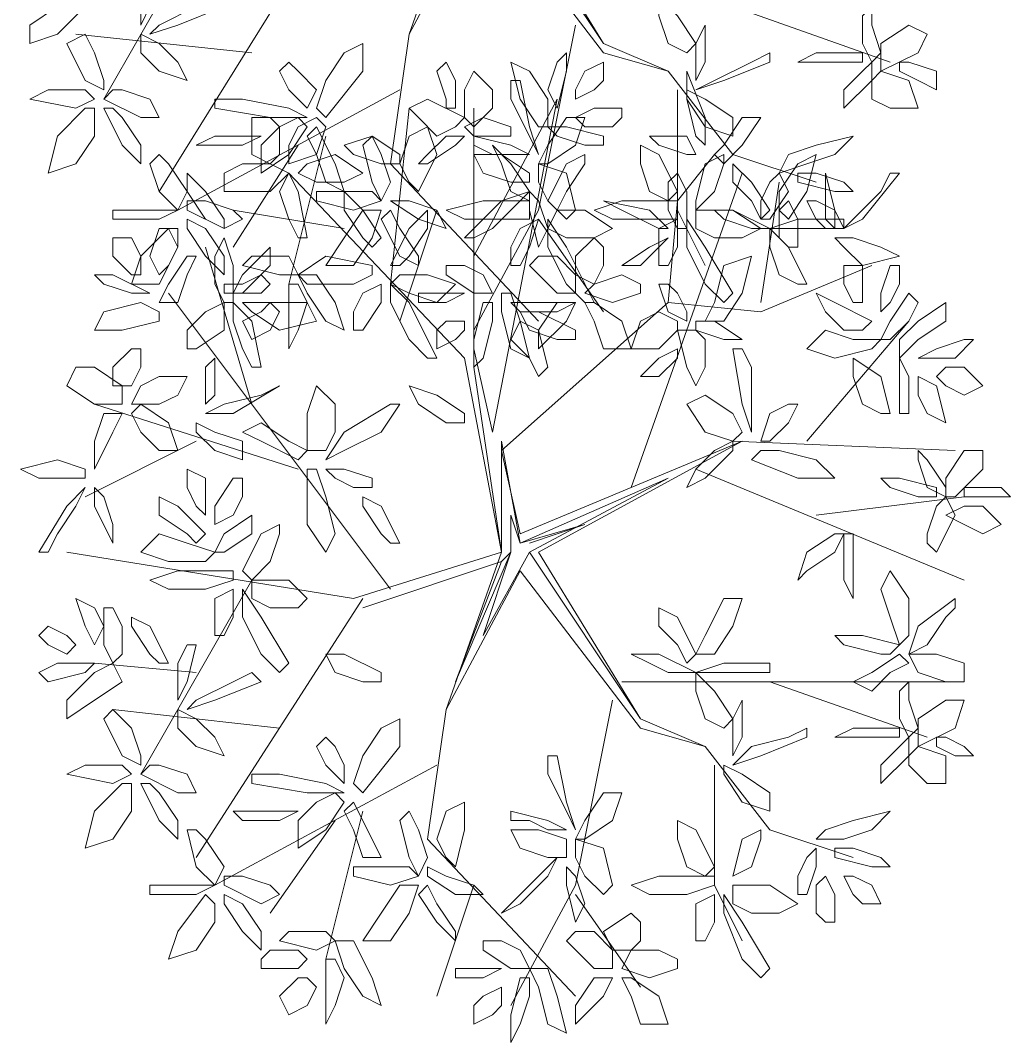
# Model space of a CAD drawing. Header units: millimetres. Extents: x 2576 to 2719, y 1757 to 1977.
# Drawn here: x 2612.14 to 2615.161, y 1815.859 to 1818.98 of the extents above; entities that cross this region are included whole.
import ezdxf

# ---------------------------------------------------------------- set-up
doc = ezdxf.new("R2010")
doc.units = ezdxf.units.MM
doc.layers.add('PDF_0', color=7, linetype='Continuous')

msp = doc.modelspace()

# ---------------------------------------------------------------- linework, layer by layer
at = {"layer": 'PDF_0', "lineweight": 9}
for points in [[(2613.58, 1819.4174), (2613.4388, 1819.1633), (2613.5235, 1819.4174), (2613.3541, 1819.0221), (2613.4953, 1819.3892), (2613.5235, 1819.4174), (2613.5235, 1819.5304), (2613.5517, 1819.4457), (2613.7494, 1819.5021), (2613.58, 1819.4174), (2613.9188, 1818.9091), (2613.6082, 1819.4174), (2613.9188, 1818.9091), (2614.1165, 1818.8244)], [(2614.5684, 1818.4855), (2614.3142, 1818.5702), (2614.1165, 1818.8244), (2613.9188, 1818.8809), (2613.5517, 1819.3609), (2613.3258, 1818.9373), (2613.4953, 1819.4174), (2613.0434, 1819.2762), (2612.168, 1819.4174)], [(2612.7328, 1819.3327), (2612.3939, 1818.7397)], [(2613.0717, 1819.2762), (2612.5633, 1818.4573)], [(2614.3142, 1819.0221), (2614.7943, 1818.8526)], [(2613.8341, 1818.9656), (2613.7212, 1818.4008), (2613.5235, 1818.0337)], [(2612.8457, 1818.8809), (2612.3092, 1818.9373)], [(2613.3258, 1818.9373), (2613.2693, 1818.542), (2613.7212, 1818.0619)], [(2613.2976, 1818.7679), (2612.6198, 1818.4008)], [(2614.1448, 1818.7679), (2614.1448, 1818.4008), (2614.2295, 1818.2313)], [(2613.2693, 1818.1749), (2613.3258, 1818.7114)], [(2613.5235, 1818.2596), (2613.7776, 1818.7397), (2613.58, 1817.723), (2613.5235, 1817.9772), (2613.5235, 1818.7114)], [(2613.0717, 1818.6267), (2612.9587, 1818.1749)], [(2612.9869, 1818.5985), (2612.7893, 1818.2878)], [(2614.2577, 1818.5702), (2614.1448, 1818.429), (2614.1165, 1818.1184), (2614.3989, 1818.0901), (2614.7378, 1818.2313)], [(2613.6082, 1817.3559), (2613.4953, 1817.9489), (2612.9587, 1818.5137)], [(2614.0036, 1817.5536), (2614.3424, 1818.5137)], [(2614.3989, 1818.1184), (2614.4554, 1818.4855)], [(2613.1281, 1818.3443), (2612.7893, 1818.4008)], [(2613.4105, 1818.4008), (2613.2976, 1818.0619)], [(2613.7212, 1818.3725), (2613.9188, 1818.0901)], [(2612.8457, 1817.8078), (2612.7045, 1818.2878)], [(2613.2693, 1817.243), (2612.5916, 1818.1466)], [(2614.1165, 1818.1184), (2613.6082, 1817.6666), (2613.6647, 1817.4124), (2614.3424, 1817.6948), (2613.7212, 1817.3559), (2614.0318, 1816.8476), (2614.2295, 1816.7629)], [(2614.5401, 1817.6948), (2614.8508, 1818.0619)], [(2613.5235, 1817.9207), (2613.6082, 1817.3559), (2613.6082, 1817.6948), (2613.6647, 1817.3842), (2614.1165, 1817.5818), (2613.6929, 1817.3559), (2613.5517, 1817.1018), (2613.6365, 1817.3559), (2613.467, 1816.9606), (2613.6082, 1817.3277), (2613.6365, 1817.3559), (2613.6365, 1817.4689), (2613.6647, 1817.3842), (2613.8624, 1817.4406), (2613.6929, 1817.3842)], [(2612.9869, 1817.6101), (2612.3657, 1817.8078)], [(2612.6763, 1817.6948), (2612.3374, 1817.5254)], [(2614.3142, 1817.6948), (2614.992, 1817.6666)], [(2614.2012, 1817.6101), (2615.0202, 1817.2712)], [(2614.5684, 1817.4689), (2615.0202, 1817.5254)], [(2614.6813, 1816.424), (2614.4272, 1816.5087), (2614.2295, 1816.7629), (2614.0318, 1816.8194), (2613.6647, 1817.2994), (2613.4388, 1816.8758), (2613.6082, 1817.3559), (2613.1564, 1817.2147), (2612.2809, 1817.3559)], [(2613.6929, 1817.3559), (2614.0318, 1816.8476), (2613.6929, 1817.3559)], [(2613.6082, 1817.3277), (2613.1846, 1817.1865)], [(2612.8457, 1817.2712), (2612.5069, 1816.6782)], [(2613.1846, 1817.2147), (2612.6763, 1816.424)], [(2612.6763, 1816.9888), (2612.3657, 1817.017)], [(2613.9753, 1816.9606), (2614.992, 1816.9606)], [(2614.4272, 1816.9606), (2614.9072, 1816.7911)], [(2613.9471, 1816.9041), (2613.8341, 1816.3393), (2613.6365, 1815.9722)], [(2612.9305, 1816.8194), (2612.4221, 1816.8758)], [(2613.4388, 1816.8758), (2613.3823, 1816.4805), (2613.8341, 1816.0004)], [(2613.4105, 1816.7064), (2612.7328, 1816.3393)], [(2614.2577, 1816.7064), (2614.2577, 1816.3393), (2614.3424, 1816.1699)], [(2613.1846, 1816.5652), (2613.0717, 1816.1134)], [(2613.0999, 1816.537), (2612.9022, 1816.2546)], [(2613.5235, 1816.3393), (2613.4105, 1816.0004)], [(2613.8341, 1816.311), (2614.0318, 1816.0287)]]:
    msp.add_lwpolyline(points, dxfattribs=at)
for points in [[(2612.5069, 1819.0785), (2612.5069, 1818.9938), (2612.5069, 1818.9656), (2612.5351, 1819.0221), (2612.5633, 1819.1068), (2612.5351, 1819.135)], [(2612.3092, 1819.0785), (2612.3374, 1819.0221), (2612.2527, 1818.9373), (2612.168, 1818.9091), (2612.168, 1818.9656), (2612.2527, 1819.0221)], [(2612.6763, 1819.0221), (2612.5633, 1818.9656), (2612.5351, 1818.9373), (2612.6198, 1818.9656), (2612.761, 1819.0221), (2612.7328, 1819.0503)], [(2614.1165, 1818.9091), (2614.0883, 1818.9938), (2614.0883, 1819.0503), (2614.1448, 1818.9938), (2614.2012, 1818.9091), (2614.173, 1818.8809)], [(2614.7378, 1818.9656), (2614.766, 1818.8809), (2614.7378, 1818.8526), (2614.7096, 1818.9091), (2614.7096, 1818.9938), (2614.7378, 1819.0221)], [(2614.2012, 1818.9091), (2614.2295, 1818.9656), (2614.2295, 1818.8526), (2614.2012, 1818.7961), (2614.2012, 1818.8526)], [(2614.766, 1818.9091), (2614.8508, 1818.9656), (2614.9072, 1818.9373), (2614.879, 1818.8809), (2614.766, 1818.8244), (2614.766, 1818.8526)], [(2612.3657, 1818.8809), (2612.3939, 1818.7961), (2612.3939, 1818.7679), (2612.3374, 1818.7961), (2612.2809, 1818.9091), (2612.3374, 1818.9373)], [(2612.5069, 1818.9373), (2612.5069, 1818.8809), (2612.5633, 1818.8244), (2612.6481, 1818.7961), (2612.6198, 1818.8526), (2612.5633, 1818.9091)], [(2613.0717, 1818.7961), (2613.1281, 1818.8809), (2613.1846, 1818.9091), (2613.1846, 1818.8244), (2613.0717, 1818.6832), (2613.0434, 1818.7114)], [(2613.7494, 1818.7679), (2613.7776, 1818.7114), (2613.8059, 1818.8244), (2613.8059, 1818.8809), (2613.7776, 1818.8526)], [(2614.3707, 1818.8526), (2614.2577, 1818.7961), (2614.2012, 1818.7679), (2614.286, 1818.7961), (2614.4272, 1818.8526), (2614.4272, 1818.8809)], [(2614.6531, 1818.8526), (2614.5684, 1818.8526), (2614.5119, 1818.8526), (2614.5684, 1818.8809), (2614.7096, 1818.8809), (2614.7096, 1818.8526)], [(2612.9587, 1818.8526), (2612.9305, 1818.8244), (2612.9587, 1818.7679), (2613.0152, 1818.7114), (2613.0434, 1818.7679), (2612.9869, 1818.8244)], [(2613.4388, 1818.7114), (2613.467, 1818.7114), (2613.467, 1818.7961), (2613.4388, 1818.8526), (2613.4105, 1818.8244), (2613.4388, 1818.7397)], [(2613.7494, 1818.6549), (2613.7212, 1818.6549), (2613.6647, 1818.7397), (2613.6365, 1818.8526), (2613.6929, 1818.8244), (2613.7494, 1818.7397)], [(2613.8341, 1818.7397), (2613.8341, 1818.7679), (2613.8624, 1818.8244), (2613.9188, 1818.8526), (2613.9188, 1818.7961), (2613.8906, 1818.7679)], [(2614.6531, 1818.7679), (2614.7096, 1818.8244), (2614.7378, 1818.8526), (2614.7378, 1818.7961), (2614.6531, 1818.7114), (2614.6531, 1818.7397)], [(2614.8225, 1818.8526), (2614.8225, 1818.8244), (2614.879, 1818.7961), (2614.9355, 1818.7679), (2614.9355, 1818.8244), (2614.8508, 1818.8526)], [(2613.5235, 1818.6549), (2613.4953, 1818.6832), (2613.4953, 1818.7679), (2613.5235, 1818.8244), (2613.58, 1818.7679), (2613.58, 1818.7114)], [(2614.173, 1818.7397), (2614.2012, 1818.6267), (2614.2295, 1818.5985), (2614.2295, 1818.6832), (2614.173, 1818.8244), (2614.173, 1818.7961)], [(2614.7378, 1818.7961), (2614.766, 1818.8244), (2614.8508, 1818.7961), (2614.879, 1818.7114), (2614.7943, 1818.7114), (2614.7378, 1818.7397)], [(2613.6365, 1818.7397), (2613.6929, 1818.6267), (2613.7212, 1818.5702), (2613.6929, 1818.6549), (2613.6647, 1818.7961), (2613.6365, 1818.7961)], [(2612.2245, 1818.7679), (2612.168, 1818.7397), (2612.3092, 1818.7114), (2612.3657, 1818.7397), (2612.3374, 1818.7679)], [(2612.4504, 1818.7679), (2612.5351, 1818.7397), (2612.5633, 1818.6832), (2612.5069, 1818.6832), (2612.3939, 1818.7397), (2612.4221, 1818.7679)], [(2614.173, 1818.7679), (2614.173, 1818.7397), (2614.2295, 1818.6549), (2614.3142, 1818.6267), (2614.3142, 1818.6832), (2614.2295, 1818.7397)], [(2612.3657, 1818.7114), (2612.3374, 1818.7114), (2612.2527, 1818.6267), (2612.2245, 1818.5137), (2612.3092, 1818.542), (2612.3657, 1818.6267)], [(2612.4504, 1818.6832), (2612.5069, 1818.5985), (2612.5069, 1818.542), (2612.4504, 1818.5985), (2612.3939, 1818.7114), (2612.4221, 1818.7114)], [(2612.8175, 1818.7397), (2612.9587, 1818.7114), (2613.0152, 1818.6832), (2612.9022, 1818.6832), (2612.7328, 1818.7114), (2612.7328, 1818.7397)], [(2613.4105, 1818.6267), (2613.3541, 1818.6832), (2613.3258, 1818.7114), (2613.3823, 1818.7397), (2613.4953, 1818.6832), (2613.467, 1818.6549)], [(2613.9471, 1818.6549), (2613.8624, 1818.6549), (2613.8341, 1818.6832), (2613.8906, 1818.7114), (2613.9753, 1818.7114), (2613.9753, 1818.6832)], [(2612.9305, 1818.6549), (2612.9305, 1818.5702), (2612.9022, 1818.542), (2612.8457, 1818.5702), (2612.8457, 1818.6832), (2612.9022, 1818.6832)], [(2612.9869, 1818.6832), (2613.0152, 1818.6549), (2612.9587, 1818.5702), (2612.874, 1818.5137), (2612.874, 1818.5985), (2612.9305, 1818.6549)], [(2613.0434, 1818.6832), (2613.0717, 1818.6549), (2613.0434, 1818.5702), (2612.9587, 1818.542), (2612.9587, 1818.5985), (2612.9869, 1818.6549)], [(2613.6082, 1818.6267), (2613.5235, 1818.6267), (2613.4953, 1818.6549), (2613.5517, 1818.6832), (2613.6365, 1818.6549), (2613.6365, 1818.6267)], [(2613.7212, 1818.542), (2613.7494, 1818.542), (2613.8341, 1818.5985), (2613.8624, 1818.6832), (2613.8059, 1818.6832), (2613.7494, 1818.5985)], [(2614.2577, 1818.5702), (2614.286, 1818.542), (2614.3424, 1818.5985), (2614.3989, 1818.6832), (2614.3424, 1818.6832), (2614.286, 1818.5985)], [(2613.0434, 1818.5702), (2613.0717, 1818.4855), (2613.1281, 1818.4573), (2613.0999, 1818.542), (2613.0434, 1818.6549), (2613.0152, 1818.6267)], [(2613.2976, 1818.542), (2613.3258, 1818.6267), (2613.3823, 1818.6549), (2613.4105, 1818.5702), (2613.3541, 1818.4573), (2613.3258, 1818.4855)], [(2613.8624, 1818.5985), (2613.7776, 1818.6267), (2613.7494, 1818.6549), (2613.8059, 1818.6549), (2613.9188, 1818.6267), (2613.9188, 1818.5985)], [(2612.8175, 1818.5985), (2612.874, 1818.6267), (2612.7328, 1818.6267), (2612.6763, 1818.5985), (2612.7045, 1818.5985)], [(2613.2411, 1818.542), (2613.1564, 1818.5702), (2613.1281, 1818.5985), (2613.2129, 1818.6267), (2613.2976, 1818.5702), (2613.2976, 1818.542)], [(2613.2411, 1818.5702), (2613.2693, 1818.4855), (2613.2411, 1818.429), (2613.2129, 1818.4855), (2613.1846, 1818.5985), (2613.2129, 1818.6267)], [(2613.3823, 1818.5702), (2613.4388, 1818.6267), (2613.4953, 1818.6267), (2613.467, 1818.5985), (2613.3823, 1818.542), (2613.3541, 1818.542)], [(2613.58, 1818.5702), (2613.6365, 1818.5702), (2613.6929, 1818.5702), (2613.6365, 1818.5985), (2613.5235, 1818.6267), (2613.5235, 1818.5985)], [(2614.0883, 1818.5985), (2614.06, 1818.6267), (2614.173, 1818.6267), (2614.2012, 1818.5702), (2614.173, 1818.5702)], [(2614.4554, 1818.5137), (2614.4836, 1818.5702), (2614.5684, 1818.5985), (2614.6813, 1818.6267), (2614.6248, 1818.5702), (2614.5401, 1818.542)], [(2613.6365, 1818.4573), (2613.6082, 1818.542), (2613.58, 1818.5985), (2613.6365, 1818.542), (2613.6929, 1818.4573), (2613.6929, 1818.429)], [(2614.06, 1818.4573), (2614.0318, 1818.542), (2614.0318, 1818.5985), (2614.0883, 1818.5702), (2614.1448, 1818.4573), (2614.1165, 1818.429)], [(2612.5916, 1818.542), (2612.6481, 1818.4573), (2612.6198, 1818.4008), (2612.5633, 1818.4573), (2612.5351, 1818.542), (2612.5633, 1818.5702)], [(2612.9869, 1818.5137), (2613.0152, 1818.542), (2613.0999, 1818.5702), (2613.1846, 1818.5137), (2613.1281, 1818.4855), (2613.0434, 1818.4855)], [(2613.6929, 1818.4855), (2613.6929, 1818.5137), (2613.6082, 1818.5702), (2613.5235, 1818.5702), (2613.5517, 1818.5137), (2613.6365, 1818.4855)], [(2613.8059, 1818.4573), (2613.8624, 1818.542), (2613.8624, 1818.5702), (2613.8059, 1818.542), (2613.7494, 1818.429), (2613.7776, 1818.4008)], [(2614.2577, 1818.4573), (2614.286, 1818.542), (2614.286, 1818.5702), (2614.2295, 1818.542), (2614.2012, 1818.429), (2614.2012, 1818.4008)], [(2614.4554, 1818.4008), (2614.4836, 1818.3725), (2614.5401, 1818.4573), (2614.5684, 1818.5702), (2614.5119, 1818.542), (2614.4554, 1818.4573)], [(2612.8175, 1818.542), (2612.9022, 1818.542), (2612.9587, 1818.5137), (2612.9022, 1818.4573), (2612.761, 1818.4573), (2612.761, 1818.5137)], [(2613.7494, 1818.429), (2613.7212, 1818.4855), (2613.7212, 1818.542), (2613.8059, 1818.5137), (2613.8341, 1818.4008), (2613.8059, 1818.3725)], [(2614.3707, 1818.429), (2614.3142, 1818.4855), (2614.3142, 1818.542), (2614.3707, 1818.4855), (2614.4272, 1818.4008), (2614.3989, 1818.3725)], [(2612.7045, 1818.3725), (2612.6481, 1818.4573), (2612.6481, 1818.5137), (2612.7045, 1818.4573), (2612.761, 1818.3725), (2612.761, 1818.3443)], [(2612.9587, 1818.3725), (2612.9305, 1818.4573), (2612.9587, 1818.5137), (2612.9869, 1818.4573), (2613.0152, 1818.3161), (2612.9869, 1818.3161)], [(2614.1448, 1818.3443), (2614.173, 1818.3443), (2614.173, 1818.4573), (2614.1448, 1818.5137), (2614.1165, 1818.4855), (2614.1165, 1818.4008)], [(2614.3989, 1818.429), (2614.4272, 1818.4855), (2614.4554, 1818.5137), (2614.4836, 1818.4573), (2614.4272, 1818.3725), (2614.3989, 1818.3725)], [(2614.5684, 1818.5137), (2614.6531, 1818.4855), (2614.6813, 1818.4573), (2614.6248, 1818.4573), (2614.5119, 1818.4855), (2614.5119, 1818.5137)], [(2614.5966, 1818.4573), (2614.5966, 1818.5137), (2614.6248, 1818.4008), (2614.6248, 1818.3443), (2614.5966, 1818.3725)], [(2614.766, 1818.4573), (2614.6813, 1818.3725), (2614.6531, 1818.3443), (2614.7096, 1818.3725), (2614.8225, 1818.5137), (2614.7943, 1818.5137)], [(2613.0999, 1818.4573), (2613.2129, 1818.4573), (2613.2411, 1818.429), (2613.1564, 1818.4008), (2613.0434, 1818.429), (2613.0434, 1818.4573)], [(2613.1846, 1818.3161), (2613.1281, 1818.4008), (2613.1281, 1818.4573), (2613.1846, 1818.4008), (2613.2411, 1818.3161), (2613.2129, 1818.2878)], [(2613.58, 1818.3443), (2613.6647, 1818.429), (2613.6929, 1818.4573), (2613.6082, 1818.429), (2613.4953, 1818.3161), (2613.5235, 1818.3161)], [(2613.7494, 1818.3443), (2613.7212, 1818.2878), (2613.6929, 1818.4008), (2613.6929, 1818.4573), (2613.7212, 1818.429)], [(2612.4786, 1818.4008), (2612.5916, 1818.4008), (2612.6198, 1818.4008), (2612.5633, 1818.3725), (2612.4221, 1818.3725), (2612.4221, 1818.4008)], [(2612.7045, 1818.429), (2612.7893, 1818.4008), (2612.8175, 1818.3725), (2612.761, 1818.3443), (2612.6481, 1818.4008), (2612.6481, 1818.429)], [(2613.2411, 1818.4008), (2613.1846, 1818.4008), (2613.1281, 1818.3161), (2613.0717, 1818.2313), (2613.1564, 1818.2313), (2613.2129, 1818.3161)], [(2613.2976, 1818.3443), (2613.3541, 1818.2596), (2613.3541, 1818.2313), (2613.2976, 1818.2596), (2613.2411, 1818.3725), (2613.2693, 1818.4008)], [(2613.3258, 1818.429), (2613.2693, 1818.429), (2613.3541, 1818.3725), (2613.4388, 1818.3443), (2613.4105, 1818.4008)], [(2613.3258, 1818.2596), (2613.3823, 1818.3443), (2613.3823, 1818.4008), (2613.3258, 1818.3443), (2613.2693, 1818.2313), (2613.2976, 1818.2313)], [(2613.6365, 1818.3725), (2613.4953, 1818.3725), (2613.4388, 1818.4008), (2613.5517, 1818.429), (2613.6929, 1818.429), (2613.6929, 1818.3725)], [(2613.7494, 1818.3443), (2613.7776, 1818.4008), (2613.8624, 1818.4008), (2613.9471, 1818.3443), (2613.8906, 1818.3161), (2613.8059, 1818.3161)], [(2614.06, 1818.3725), (2613.9471, 1818.3725), (2613.8906, 1818.4008), (2613.9753, 1818.429), (2614.1448, 1818.429), (2614.1448, 1818.3725)], [(2613.9753, 1818.4008), (2613.9188, 1818.429), (2614.06, 1818.4008), (2614.1165, 1818.3443), (2614.0883, 1818.3443)], [(2614.2012, 1818.3443), (2614.2012, 1818.4008), (2614.3142, 1818.4008), (2614.3989, 1818.3443), (2614.3424, 1818.3161), (2614.2577, 1818.3161)], [(2614.3707, 1818.3443), (2614.286, 1818.3725), (2614.2577, 1818.4008), (2614.3142, 1818.4008), (2614.4272, 1818.3443), (2614.3989, 1818.3443)], [(2614.4554, 1818.3161), (2614.4554, 1818.4008), (2614.4836, 1818.429), (2614.5119, 1818.3725), (2614.5119, 1818.2878), (2614.4836, 1818.2878)], [(2614.5401, 1818.429), (2614.5684, 1818.429), (2614.6248, 1818.4008), (2614.6531, 1818.3443), (2614.5966, 1818.3443), (2614.5684, 1818.3725)], [(2612.7045, 1818.3443), (2612.761, 1818.2596), (2612.761, 1818.2031), (2612.7045, 1818.2596), (2612.6481, 1818.3443), (2612.6481, 1818.3725)], [(2613.6365, 1818.2313), (2613.6647, 1818.2313), (2613.6929, 1818.2878), (2613.7212, 1818.3725), (2613.6647, 1818.3443), (2613.6365, 1818.2878)], [(2613.8059, 1818.1749), (2613.7494, 1818.2878), (2613.7494, 1818.3725), (2613.8059, 1818.2878), (2613.8906, 1818.1184), (2613.8624, 1818.1184)], [(2614.0883, 1818.2313), (2614.1165, 1818.2313), (2614.1448, 1818.2878), (2614.1448, 1818.3725), (2614.0883, 1818.3443), (2614.0883, 1818.2878)], [(2614.2295, 1818.1749), (2614.173, 1818.2878), (2614.173, 1818.3725), (2614.2295, 1818.2878), (2614.3142, 1818.1466), (2614.286, 1818.1184)], [(2614.5966, 1818.3443), (2614.4836, 1818.3443), (2614.4272, 1818.3443), (2614.5119, 1818.3725), (2614.6531, 1818.3725), (2614.6531, 1818.3443)], [(2612.6198, 1818.3443), (2612.5916, 1818.3443), (2612.5069, 1818.2596), (2612.4786, 1818.1749), (2612.5633, 1818.1749), (2612.6198, 1818.2878)], [(2612.6198, 1818.2878), (2612.5916, 1818.2313), (2612.5633, 1818.2031), (2612.5351, 1818.2596), (2612.5633, 1818.3443), (2612.5916, 1818.3443)], [(2614.4554, 1818.2031), (2614.4272, 1818.2878), (2614.4272, 1818.3443), (2614.4836, 1818.2878), (2614.5401, 1818.1749), (2614.5119, 1818.1749)], [(2612.5069, 1818.2031), (2612.4786, 1818.2031), (2612.4221, 1818.2596), (2612.4221, 1818.3161), (2612.4786, 1818.3161), (2612.5069, 1818.2596)], [(2612.7328, 1818.1749), (2612.7328, 1818.2596), (2612.761, 1818.3161), (2612.7893, 1818.2313), (2612.7893, 1818.1184), (2612.761, 1818.1184)], [(2613.9188, 1818.2313), (2613.8906, 1818.1749), (2613.8341, 1818.2031), (2613.8341, 1818.2596), (2613.8906, 1818.3161), (2613.9188, 1818.2878)], [(2614.0318, 1818.2313), (2614.0883, 1818.2878), (2614.1165, 1818.3161), (2614.06, 1818.2878), (2613.9753, 1818.2313), (2614.0036, 1818.2313)], [(2614.6248, 1818.3161), (2614.6531, 1818.2878), (2614.7096, 1818.2313), (2614.8225, 1818.2596), (2614.766, 1818.2878), (2614.6813, 1818.3161)], [(2612.8175, 1818.2031), (2612.874, 1818.2596), (2612.9022, 1818.2878), (2612.9022, 1818.2313), (2612.8175, 1818.1466), (2612.7893, 1818.1466)], [(2612.6481, 1818.2031), (2612.6198, 1818.1184), (2612.5633, 1818.1184), (2612.5916, 1818.1749), (2612.6481, 1818.2596), (2612.6763, 1818.2596)], [(2612.874, 1818.2596), (2612.9587, 1818.2596), (2612.9869, 1818.2031), (2612.9305, 1818.2031), (2612.8175, 1818.2313), (2612.8457, 1818.2596)], [(2613.1564, 1818.1749), (2613.0152, 1818.1749), (2612.9869, 1818.2031), (2613.0717, 1818.2596), (2613.2129, 1818.2313), (2613.2129, 1818.2031)], [(2613.7776, 1818.2596), (2613.8341, 1818.2031), (2613.8341, 1818.1466), (2613.7776, 1818.1466), (2613.6929, 1818.2313), (2613.7212, 1818.2596)], [(2614.2295, 1818.0619), (2614.286, 1818.0619), (2614.3424, 1818.1466), (2614.3707, 1818.2596), (2614.286, 1818.2313), (2614.2577, 1818.1184)], [(2613.4953, 1818.2313), (2613.5517, 1818.2031), (2613.58, 1818.1466), (2613.5235, 1818.1466), (2613.4388, 1818.2031), (2613.4388, 1818.2313)], [(2614.7096, 1818.1184), (2614.6813, 1818.1184), (2614.6531, 1818.1749), (2614.6531, 1818.2313), (2614.7096, 1818.2313), (2614.7096, 1818.1749)], [(2614.8225, 1818.1749), (2614.7943, 1818.1184), (2614.766, 1818.0901), (2614.766, 1818.1466), (2614.7943, 1818.2313), (2614.8225, 1818.2313)], [(2612.4786, 1818.1466), (2612.5351, 1818.1466), (2612.4221, 1818.2031), (2612.3657, 1818.2031), (2612.3939, 1818.1749)], [(2612.8175, 1818.1749), (2612.874, 1818.2031), (2612.9022, 1818.1749), (2612.874, 1818.1466), (2612.761, 1818.1466), (2612.761, 1818.1749)], [(2612.9869, 1818.2031), (2613.0434, 1818.2031), (2613.0999, 1818.1184), (2613.1281, 1818.0337), (2613.0717, 1818.0619), (2613.0152, 1818.1466)], [(2613.2693, 1818.1749), (2613.2976, 1818.2031), (2613.3823, 1818.2031), (2613.467, 1818.1749), (2613.4105, 1818.1184), (2613.3258, 1818.1466)], [(2614.0318, 1818.1749), (2614.0318, 1818.1466), (2613.9471, 1818.1184), (2613.8624, 1818.1466), (2613.8906, 1818.1749), (2613.9753, 1818.2031)], [(2613.0152, 1818.1184), (2612.9869, 1818.0337), (2612.9587, 1817.9772), (2612.9587, 1818.0337), (2612.9587, 1818.1749), (2612.9869, 1818.1749)], [(2613.1564, 1818.0337), (2613.1846, 1818.0337), (2613.2411, 1818.1184), (2613.2411, 1818.1749), (2613.1846, 1818.1466), (2613.1564, 1818.0901)], [(2613.3258, 1818.0054), (2613.2693, 1818.1184), (2613.2693, 1818.1749), (2613.3258, 1818.1184), (2613.4105, 1817.9489), (2613.3823, 1817.9489)], [(2614.1448, 1818.1466), (2614.173, 1818.0901), (2614.173, 1818.0619), (2614.1165, 1818.0901), (2614.0883, 1818.1749), (2614.1165, 1818.1749)], [(2612.5633, 1818.0901), (2612.5633, 1818.0619), (2612.4504, 1818.0337), (2612.3657, 1818.0337), (2612.3939, 1818.0901), (2612.5069, 1818.1184)], [(2612.6481, 1818.0337), (2612.7045, 1818.0901), (2612.761, 1818.1184), (2612.761, 1818.0337), (2612.6763, 1817.9772), (2612.6481, 1817.9772)], [(2612.8175, 1817.9772), (2612.7893, 1818.0619), (2612.7893, 1818.1184), (2612.8457, 1818.0619), (2612.874, 1817.9207), (2612.8457, 1817.9207)], [(2612.8175, 1818.1184), (2612.8457, 1818.0901), (2612.9305, 1818.0337), (2613.0434, 1818.0619), (2613.0152, 1818.1184), (2612.9022, 1818.1184)], [(2612.9022, 1818.1184), (2612.9305, 1818.0901), (2612.9022, 1818.0337), (2612.8457, 1818.0054), (2612.8175, 1818.0619), (2612.874, 1818.0901)], [(2613.3823, 1818.1466), (2613.467, 1818.1466), (2613.4953, 1818.1466), (2613.4388, 1818.1184), (2613.3541, 1818.1184), (2613.3541, 1818.1466)], [(2613.58, 1818.0619), (2613.5517, 1817.9489), (2613.5235, 1817.9207), (2613.5235, 1818.0054), (2613.5517, 1818.1184), (2613.58, 1818.1184)], [(2613.6082, 1818.1466), (2613.6365, 1818.1466), (2613.6647, 1818.0619), (2613.6929, 1817.9489), (2613.6365, 1817.9772), (2613.6082, 1818.0901)], [(2613.7776, 1818.0901), (2613.8341, 1818.1184), (2613.6929, 1818.1184), (2613.6365, 1818.1184), (2613.6647, 1818.0901)], [(2613.7212, 1818.0337), (2613.7212, 1817.9772), (2613.8059, 1818.0619), (2613.8341, 1818.1184), (2613.7776, 1818.1184)], [(2613.8624, 1818.1184), (2613.8906, 1818.1184), (2613.9753, 1818.0619), (2614.0036, 1817.9772), (2613.9188, 1817.9772), (2613.8906, 1818.0619)], [(2614.6531, 1818.0337), (2614.5966, 1818.0901), (2614.5684, 1818.1466), (2614.6248, 1818.1184), (2614.7378, 1818.0619), (2614.7096, 1818.0337)], [(2614.8508, 1818.0619), (2614.7943, 1818.0054), (2614.766, 1818.0054), (2614.7943, 1818.0619), (2614.8508, 1818.1466), (2614.879, 1818.1184)], [(2614.8225, 1817.9489), (2614.8225, 1818.0054), (2614.879, 1818.0619), (2614.9637, 1818.1184), (2614.9637, 1818.0619), (2614.879, 1818.0054)], [(2613.7776, 1818.0054), (2613.6929, 1818.0337), (2613.6647, 1818.0901), (2613.7212, 1818.0901), (2613.8341, 1818.0337), (2613.8341, 1818.0054)], [(2614.1448, 1818.0619), (2614.1448, 1818.0337), (2614.0883, 1817.9772), (2614.0036, 1817.9772), (2614.0318, 1818.0619), (2614.0883, 1818.0901)], [(2613.4953, 1818.0619), (2613.4953, 1818.0337), (2613.467, 1818.0054), (2613.4105, 1817.9772), (2613.4105, 1818.0337), (2613.4388, 1818.0619)], [(2613.6929, 1817.9489), (2613.6365, 1818.0054), (2613.6647, 1818.0619), (2613.7212, 1818.0337), (2613.7494, 1817.9207), (2613.7212, 1817.8925)], [(2614.286, 1818.0054), (2614.3424, 1818.0054), (2614.2577, 1818.0619), (2614.2012, 1818.0619), (2614.2012, 1818.0337)], [(2614.2295, 1818.0054), (2614.2295, 1817.9207), (2614.2012, 1817.8642), (2614.173, 1817.9207), (2614.1448, 1818.0337), (2614.2012, 1818.0337)], [(2614.766, 1818.0054), (2614.7378, 1817.9772), (2614.6248, 1817.9489), (2614.5401, 1817.9772), (2614.5966, 1818.0337), (2614.6813, 1818.0054)], [(2614.9355, 1817.9772), (2614.879, 1817.9489), (2614.992, 1817.9489), (2615.0484, 1818.0054), (2615.0202, 1818.0054)], [(2612.5069, 1817.9207), (2612.4786, 1817.8642), (2612.4221, 1817.8642), (2612.4221, 1817.9207), (2612.4786, 1817.9772), (2612.5069, 1817.9772)], [(2614.1448, 1817.9772), (2614.0883, 1817.9489), (2614.0318, 1817.8925), (2614.0883, 1817.8925), (2614.1448, 1817.9489)], [(2614.3707, 1817.9207), (2614.3707, 1817.7795), (2614.3707, 1817.723), (2614.3424, 1817.8078), (2614.3142, 1817.9772), (2614.3424, 1817.9772)], [(2612.7045, 1817.9207), (2612.7328, 1817.9489), (2612.7328, 1817.836), (2612.7045, 1817.8078), (2612.7045, 1817.836)], [(2614.7096, 1817.8078), (2614.6813, 1817.8925), (2614.6813, 1817.9489), (2614.766, 1817.8925), (2614.7943, 1817.7795), (2614.766, 1817.7795)], [(2614.8225, 1817.836), (2614.8225, 1817.9207), (2614.8225, 1817.9489), (2614.8508, 1817.8925), (2614.8508, 1817.7795), (2614.8225, 1817.7795)], [(2612.3657, 1817.9207), (2612.4504, 1817.8642), (2612.4504, 1817.8078), (2612.3657, 1817.8078), (2612.2809, 1817.8642), (2612.3092, 1817.9207)], [(2614.9355, 1817.8925), (2614.9637, 1817.9207), (2615.0202, 1817.9207), (2615.0767, 1817.8642), (2615.0202, 1817.836), (2614.9637, 1817.8642)], [(2612.6481, 1817.8925), (2612.6198, 1817.836), (2612.5633, 1817.8078), (2612.4786, 1817.8078), (2612.5069, 1817.8642), (2612.5633, 1817.8925)], [(2614.9072, 1817.7795), (2614.9637, 1817.7513), (2614.9355, 1817.8642), (2614.879, 1817.8925), (2614.879, 1817.836)], [(2612.874, 1817.836), (2612.9305, 1817.8642), (2612.7893, 1817.7795), (2612.7045, 1817.7795), (2612.761, 1817.8078)], [(2613.0717, 1817.6666), (2613.0152, 1817.6666), (2613.0152, 1817.7795), (2613.0434, 1817.8642), (2613.0999, 1817.8078), (2613.0999, 1817.723)], [(2613.4388, 1817.7513), (2613.3541, 1817.8078), (2613.3258, 1817.8642), (2613.4105, 1817.836), (2613.4953, 1817.7795), (2613.4953, 1817.7513)], [(2612.4786, 1817.7795), (2612.5069, 1817.8078), (2612.5916, 1817.7513), (2612.6198, 1817.6666), (2612.5633, 1817.6666), (2612.5069, 1817.723)], [(2613.2411, 1817.723), (2613.1281, 1817.6666), (2613.0717, 1817.6383), (2613.1281, 1817.723), (2613.2693, 1817.8078), (2613.2976, 1817.8078)], [(2614.3424, 1817.723), (2614.3142, 1817.6948), (2614.2295, 1817.723), (2614.173, 1817.8078), (2614.2295, 1817.836), (2614.3142, 1817.7795)], [(2614.5119, 1817.8078), (2614.4836, 1817.8078), (2614.4272, 1817.7795), (2614.3989, 1817.6948), (2614.4272, 1817.6948), (2614.4836, 1817.7513)], [(2612.3657, 1817.6948), (2612.3939, 1817.7795), (2612.4504, 1817.7795), (2612.4221, 1817.723), (2612.3657, 1817.6101), (2612.3657, 1817.6383)], [(2612.6763, 1817.7513), (2612.6763, 1817.723), (2612.7328, 1817.6666), (2612.8175, 1817.6383), (2612.8175, 1817.6948), (2612.7328, 1817.723)], [(2612.9587, 1817.6948), (2612.874, 1817.7513), (2612.8175, 1817.723), (2612.874, 1817.6948), (2612.9869, 1817.6383), (2613.0152, 1817.6666)], [(2614.2577, 1817.6666), (2614.2012, 1817.6101), (2614.173, 1817.5536), (2614.2295, 1817.5818), (2614.3142, 1817.6666), (2614.3142, 1817.6948)], [(2614.4554, 1817.6666), (2614.5684, 1817.6383), (2614.6248, 1817.5818), (2614.5119, 1817.5818), (2614.3707, 1817.6383), (2614.3989, 1817.6666)], [(2614.9072, 1817.6383), (2614.9637, 1817.5536), (2614.9637, 1817.5254), (2614.9072, 1817.5536), (2614.879, 1817.6383), (2614.879, 1817.6666)], [(2614.9637, 1817.5818), (2615.0202, 1817.6666), (2615.0767, 1817.6666), (2615.0767, 1817.6101), (2614.992, 1817.5254), (2614.9637, 1817.5254)], [(2612.3374, 1817.5818), (2612.3374, 1817.6101), (2612.2527, 1817.6383), (2612.1397, 1817.6101), (2612.1962, 1817.5818), (2612.2809, 1817.5818)], [(2612.7045, 1817.4689), (2612.6763, 1817.4971), (2612.6481, 1817.5536), (2612.6481, 1817.6101), (2612.7045, 1817.5818), (2612.7045, 1817.5254)], [(2613.0717, 1817.5254), (2613.0999, 1817.4124), (2613.0717, 1817.3559), (2613.0152, 1817.4406), (2613.0152, 1817.6101), (2613.0434, 1817.6101)], [(2613.2129, 1817.5536), (2613.2129, 1817.5818), (2613.1281, 1817.6101), (2613.0717, 1817.6101), (2613.0999, 1817.5818), (2613.1564, 1817.5536)], [(2612.8175, 1817.5254), (2612.7893, 1817.4689), (2612.7328, 1817.4406), (2612.7328, 1817.4971), (2612.7893, 1817.5818), (2612.8175, 1817.5818)], [(2614.879, 1817.5254), (2614.7943, 1817.5536), (2614.766, 1817.5818), (2614.8225, 1817.5818), (2614.9355, 1817.5536), (2614.9355, 1817.5254)], [(2612.2527, 1817.4124), (2612.3092, 1817.4971), (2612.3374, 1817.5536), (2612.2809, 1817.4971), (2612.1962, 1817.3559), (2612.2245, 1817.3559)], [(2612.4221, 1817.4406), (2612.3939, 1817.5254), (2612.3657, 1817.5536), (2612.3657, 1817.4971), (2612.4221, 1817.3842), (2612.4221, 1817.4124)], [(2612.6481, 1817.4124), (2612.5633, 1817.4689), (2612.5633, 1817.5254), (2612.6198, 1817.4971), (2612.7045, 1817.4124), (2612.6763, 1817.3842)], [(2613.2411, 1817.4124), (2613.1846, 1817.4971), (2613.1846, 1817.5254), (2613.2411, 1817.4971), (2613.2976, 1817.3842), (2613.2693, 1817.3842)], [(2614.9072, 1817.4124), (2614.9355, 1817.4971), (2614.9637, 1817.5254), (2614.992, 1817.4689), (2614.9355, 1817.3559), (2614.9072, 1817.3842)], [(2615.0202, 1817.5536), (2615.0202, 1817.5254), (2615.1049, 1817.5254), (2615.1614, 1817.5254), (2615.1332, 1817.5536), (2615.0767, 1817.5536)], [(2614.9637, 1817.4689), (2615.0202, 1817.4971), (2615.0767, 1817.4971), (2615.1332, 1817.4406), (2615.0767, 1817.4124), (2615.0202, 1817.4406)], [(2612.8457, 1817.4124), (2612.8457, 1817.4689), (2612.761, 1817.4124), (2612.7328, 1817.3559), (2612.761, 1817.3559)], [(2612.9022, 1817.3277), (2612.9305, 1817.4124), (2612.9305, 1817.4406), (2612.874, 1817.4124), (2612.8175, 1817.2994), (2612.8457, 1817.2712)], [(2612.7328, 1817.3559), (2612.7045, 1817.3277), (2612.5916, 1817.3277), (2612.5069, 1817.3559), (2612.5633, 1817.4124), (2612.6481, 1817.3842)], [(2614.6248, 1817.3559), (2614.5401, 1817.2994), (2614.5119, 1817.2712), (2614.5401, 1817.3559), (2614.6248, 1817.4124), (2614.6531, 1817.4124)], [(2614.6813, 1817.3559), (2614.6813, 1817.243), (2614.6813, 1817.2147), (2614.6531, 1817.2712), (2614.6531, 1817.4124), (2614.6813, 1817.4124)], [(2612.7045, 1817.243), (2612.5916, 1817.243), (2612.5351, 1817.2712), (2612.6198, 1817.2994), (2612.7893, 1817.2994), (2612.7893, 1817.2712)], [(2614.8225, 1817.0735), (2614.8508, 1817.1018), (2614.8508, 1817.2147), (2614.7943, 1817.2994), (2614.766, 1817.243), (2614.7943, 1817.1582)], [(2612.8457, 1817.2147), (2612.8457, 1817.2712), (2612.9587, 1817.2712), (2613.0152, 1817.2147), (2612.9869, 1817.1865), (2612.9022, 1817.1865)], [(2612.3657, 1817.1865), (2612.3092, 1817.2147), (2612.3374, 1817.13), (2612.3657, 1817.0735), (2612.3939, 1817.13)], [(2612.7328, 1817.1018), (2612.761, 1817.1018), (2612.7893, 1817.1582), (2612.7893, 1817.243), (2612.7328, 1817.2147), (2612.7328, 1817.1582)], [(2612.874, 1817.0453), (2612.8175, 1817.1582), (2612.8175, 1817.243), (2612.874, 1817.1582), (2612.9587, 1817.017), (2612.9305, 1816.9888)], [(2614.2012, 1817.0453), (2614.2577, 1817.0453), (2614.3142, 1817.13), (2614.3424, 1817.2147), (2614.286, 1817.2147), (2614.2295, 1817.1018)], [(2614.9637, 1817.1582), (2614.9072, 1817.0735), (2614.8508, 1817.0453), (2614.879, 1817.13), (2614.992, 1817.2147), (2614.992, 1817.1865)], [(2612.4504, 1817.13), (2612.4504, 1817.0453), (2612.4221, 1817.017), (2612.3939, 1817.0735), (2612.3939, 1817.1865), (2612.4221, 1817.1865)], [(2614.1448, 1817.0735), (2614.0883, 1817.13), (2614.0883, 1817.1865), (2614.1448, 1817.1582), (2614.2012, 1817.0453), (2614.173, 1817.017)], [(2612.5351, 1817.0453), (2612.4786, 1817.13), (2612.4786, 1817.1582), (2612.5351, 1817.13), (2612.5916, 1817.017), (2612.5633, 1817.017)], [(2612.3092, 1817.0735), (2612.2809, 1817.0453), (2612.2245, 1817.0735), (2612.1962, 1817.1018), (2612.2245, 1817.13), (2612.2809, 1817.1018)], [(2614.766, 1817.0453), (2614.6531, 1817.0735), (2614.6248, 1817.1018), (2614.7096, 1817.1018), (2614.8225, 1817.0735), (2614.7943, 1817.0453)], [(2612.6198, 1817.017), (2612.6198, 1816.9323), (2612.6198, 1816.9041), (2612.6481, 1816.9606), (2612.6763, 1817.0735), (2612.6481, 1817.0735)], [(2613.1846, 1816.9606), (2613.0999, 1816.9888), (2613.0717, 1817.0453), (2613.1281, 1817.0453), (2613.2411, 1816.9888), (2613.2411, 1816.9606)], [(2614.1165, 1816.9888), (2614.06, 1817.017), (2614.0036, 1817.0453), (2614.0883, 1817.0453), (2614.2012, 1816.9888), (2614.173, 1816.9888)], [(2614.7943, 1816.9888), (2614.7378, 1816.9323), (2614.6813, 1816.9606), (2614.7378, 1816.9888), (2614.8225, 1817.0453), (2614.8508, 1817.017)], [(2614.9637, 1816.9606), (2614.879, 1816.9888), (2614.8508, 1817.0453), (2614.9355, 1817.0453), (2615.0202, 1817.017), (2615.0202, 1816.9606)], [(2612.3374, 1816.9888), (2612.3657, 1817.017), (2612.2527, 1817.017), (2612.1962, 1816.9888), (2612.2245, 1816.9606)], [(2612.4221, 1817.017), (2612.4504, 1816.9606), (2612.3657, 1816.9041), (2612.2809, 1816.8476), (2612.2809, 1816.9041), (2612.3657, 1816.9888)], [(2614.3707, 1816.9888), (2614.2577, 1816.9888), (2614.2012, 1816.9888), (2614.286, 1817.017), (2614.4272, 1817.017), (2614.4272, 1816.9888)], [(2612.7893, 1816.9606), (2612.6763, 1816.9041), (2612.6481, 1816.8758), (2612.7328, 1816.9041), (2612.874, 1816.9606), (2612.8457, 1816.9888)], [(2614.2295, 1816.8476), (2614.2012, 1816.9323), (2614.2012, 1816.9888), (2614.2577, 1816.9323), (2614.3142, 1816.8476), (2614.286, 1816.8194)], [(2614.8508, 1816.9041), (2614.879, 1816.8194), (2614.8508, 1816.7911), (2614.8225, 1816.8476), (2614.8225, 1816.9323), (2614.8508, 1816.9606)], [(2614.3142, 1816.8476), (2614.3424, 1816.9041), (2614.3424, 1816.7911), (2614.3142, 1816.7346), (2614.3142, 1816.7911)], [(2614.879, 1816.8476), (2614.9637, 1816.9041), (2615.0202, 1816.9041), (2614.992, 1816.8194), (2614.879, 1816.7629), (2614.879, 1816.7911)], [(2612.4786, 1816.8194), (2612.5069, 1816.7346), (2612.5069, 1816.7064), (2612.4504, 1816.7346), (2612.3939, 1816.8476), (2612.4221, 1816.8758)], [(2612.6198, 1816.8758), (2612.6198, 1816.8194), (2612.6763, 1816.7629), (2612.761, 1816.7346), (2612.7328, 1816.7911), (2612.6763, 1816.8476)], [(2613.1846, 1816.7346), (2613.2411, 1816.8194), (2613.2976, 1816.8476), (2613.2976, 1816.7629), (2613.1846, 1816.6217), (2613.1564, 1816.6499)], [(2614.4836, 1816.7911), (2614.3707, 1816.7629), (2614.3142, 1816.7064), (2614.3989, 1816.7346), (2614.5401, 1816.7911), (2614.5401, 1816.8194)], [(2614.766, 1816.7911), (2614.6531, 1816.7911), (2614.6248, 1816.7911), (2614.6813, 1816.8194), (2614.8225, 1816.8194), (2614.8225, 1816.7911)], [(2613.0717, 1816.7911), (2613.0434, 1816.7629), (2613.0717, 1816.7064), (2613.1281, 1816.6499), (2613.1281, 1816.7064), (2613.0999, 1816.7629)], [(2614.766, 1816.7064), (2614.8225, 1816.7629), (2614.8508, 1816.7911), (2614.8508, 1816.7346), (2614.766, 1816.6499), (2614.766, 1816.6782)], [(2614.9355, 1816.7911), (2614.9355, 1816.7629), (2614.992, 1816.7346), (2615.0484, 1816.7346), (2615.0202, 1816.7629), (2614.9637, 1816.7911)], [(2614.8508, 1816.7346), (2614.879, 1816.7629), (2614.9637, 1816.7346), (2614.9637, 1816.6499), (2614.9072, 1816.6499), (2614.8508, 1816.7064)], [(2613.7494, 1816.6782), (2613.8059, 1816.5652), (2613.8341, 1816.5087), (2613.8059, 1816.5934), (2613.7776, 1816.7346), (2613.7494, 1816.7346)], [(2612.3374, 1816.7064), (2612.2809, 1816.6782), (2612.4221, 1816.6499), (2612.4786, 1816.6782), (2612.4504, 1816.7064)], [(2612.5633, 1816.7064), (2612.6481, 1816.6782), (2612.6763, 1816.6217), (2612.6198, 1816.6217), (2612.5069, 1816.6782), (2612.5351, 1816.7064)], [(2614.286, 1816.7064), (2614.286, 1816.6782), (2614.3424, 1816.5934), (2614.4272, 1816.5652), (2614.4272, 1816.6217), (2614.3424, 1816.6782)], [(2612.9305, 1816.6782), (2613.0717, 1816.6499), (2613.1281, 1816.6217), (2613.0152, 1816.6217), (2612.8457, 1816.6499), (2612.8457, 1816.6782)], [(2612.4786, 1816.6499), (2612.4504, 1816.6499), (2612.3657, 1816.5652), (2612.3374, 1816.4522), (2612.4221, 1816.4805), (2612.4786, 1816.5652)], [(2612.5633, 1816.6217), (2612.6198, 1816.537), (2612.6198, 1816.4805), (2612.5633, 1816.537), (2612.5069, 1816.6499), (2612.5351, 1816.6499)], [(2613.0999, 1816.6217), (2613.1281, 1816.5934), (2613.0717, 1816.5087), (2612.9869, 1816.4522), (2612.9869, 1816.537), (2613.0434, 1816.5934)], [(2613.8341, 1816.4805), (2613.8624, 1816.4805), (2613.9471, 1816.537), (2613.9753, 1816.6217), (2613.9188, 1816.6217), (2613.8624, 1816.537)], [(2613.1564, 1816.5087), (2613.1846, 1816.424), (2613.2411, 1816.424), (2613.2129, 1816.4805), (2613.1564, 1816.5934), (2613.1281, 1816.5652)], [(2613.4105, 1816.4805), (2613.4388, 1816.5652), (2613.4953, 1816.5934), (2613.4953, 1816.5087), (2613.467, 1816.3958), (2613.4388, 1816.424)], [(2612.9305, 1816.537), (2612.9869, 1816.5652), (2612.8457, 1816.5652), (2612.7893, 1816.5652), (2612.8175, 1816.537)], [(2613.3541, 1816.5087), (2613.3823, 1816.424), (2613.3541, 1816.3675), (2613.3258, 1816.424), (2613.2976, 1816.537), (2613.3258, 1816.5652)], [(2613.6929, 1816.537), (2613.7494, 1816.5087), (2613.8059, 1816.5087), (2613.7494, 1816.537), (2613.6365, 1816.5652), (2613.6365, 1816.537)], [(2614.5684, 1816.4805), (2614.5966, 1816.5087), (2614.6813, 1816.537), (2614.7943, 1816.5652), (2614.7378, 1816.5087), (2614.6531, 1816.4805)], [(2614.173, 1816.3958), (2614.1448, 1816.4805), (2614.1448, 1816.537), (2614.2012, 1816.5087), (2614.2577, 1816.3958), (2614.2295, 1816.3675)], [(2612.7045, 1816.4805), (2612.761, 1816.3958), (2612.7328, 1816.3393), (2612.6763, 1816.3958), (2612.6481, 1816.5087), (2612.6763, 1816.5087)], [(2613.8059, 1816.424), (2613.8059, 1816.4805), (2613.7212, 1816.5087), (2613.6365, 1816.5087), (2613.6647, 1816.4522), (2613.7494, 1816.424)], [(2614.3707, 1816.3958), (2614.3142, 1816.3675), (2614.3424, 1816.4805), (2614.3989, 1816.5087), (2614.3989, 1816.4805)], [(2613.8624, 1816.3675), (2613.8341, 1816.424), (2613.8341, 1816.4805), (2613.9188, 1816.4522), (2613.9471, 1816.3393), (2613.9188, 1816.311)], [(2614.5119, 1816.3675), (2614.5401, 1816.424), (2614.5684, 1816.4522), (2614.5684, 1816.3958), (2614.5401, 1816.311), (2614.5119, 1816.311)], [(2614.6813, 1816.4522), (2614.766, 1816.424), (2614.7943, 1816.3958), (2614.7378, 1816.3958), (2614.6248, 1816.424), (2614.6248, 1816.4522)], [(2613.6647, 1816.2828), (2613.6082, 1816.2546), (2613.7212, 1816.3675), (2613.7776, 1816.424), (2613.7494, 1816.3675)], [(2613.2129, 1816.3958), (2613.3258, 1816.3958), (2613.3541, 1816.3675), (2613.2693, 1816.3393), (2613.1564, 1816.3675), (2613.1564, 1816.3958)], [(2613.4388, 1816.3675), (2613.5235, 1816.3393), (2613.5517, 1816.311), (2613.467, 1816.311), (2613.3823, 1816.3675), (2613.3823, 1816.3958)], [(2613.8624, 1816.2828), (2613.8341, 1816.2263), (2613.8059, 1816.3393), (2613.8059, 1816.3958), (2613.8341, 1816.3675)], [(2612.5916, 1816.3393), (2612.6763, 1816.3393), (2612.7328, 1816.3393), (2612.6763, 1816.311), (2612.5351, 1816.311), (2612.5351, 1816.3393)], [(2612.8175, 1816.3675), (2612.9022, 1816.3393), (2612.9305, 1816.311), (2612.874, 1816.2828), (2612.761, 1816.3393), (2612.761, 1816.3675)], [(2613.3541, 1816.3393), (2613.2976, 1816.3393), (2613.2411, 1816.2546), (2613.1846, 1816.1699), (2613.2693, 1816.1699), (2613.3258, 1816.2546)], [(2613.4105, 1816.2828), (2613.467, 1816.1981), (2613.467, 1816.1699), (2613.4105, 1816.2263), (2613.3541, 1816.311), (2613.3823, 1816.3393)], [(2614.173, 1816.311), (2614.06, 1816.311), (2614.0036, 1816.3393), (2614.0883, 1816.3675), (2614.2577, 1816.3675), (2614.2577, 1816.3393)], [(2614.3142, 1816.2828), (2614.3142, 1816.3393), (2614.4272, 1816.3393), (2614.5119, 1816.2828), (2614.4554, 1816.2546), (2614.3707, 1816.2546)], [(2614.5684, 1816.2546), (2614.5684, 1816.3393), (2614.5966, 1816.3675), (2614.6248, 1816.311), (2614.6248, 1816.2263), (2614.5966, 1816.2263)], [(2614.6531, 1816.3675), (2614.6813, 1816.3675), (2614.7378, 1816.3393), (2614.766, 1816.2828), (2614.7096, 1816.2828), (2614.6813, 1816.311)], [(2612.7328, 1816.2828), (2612.7045, 1816.311), (2612.6198, 1816.1981), (2612.5916, 1816.1134), (2612.6763, 1816.1416), (2612.7328, 1816.2263)], [(2612.8175, 1816.2828), (2612.874, 1816.1981), (2612.874, 1816.1416), (2612.8175, 1816.1981), (2612.761, 1816.2828), (2612.761, 1816.311)], [(2614.2012, 1816.1699), (2614.2295, 1816.1699), (2614.2577, 1816.2263), (2614.2577, 1816.311), (2614.2012, 1816.2828), (2614.2012, 1816.2263)], [(2614.3424, 1816.1134), (2614.286, 1816.2546), (2614.286, 1816.311), (2614.3424, 1816.2263), (2614.4272, 1816.0851), (2614.3989, 1816.0569)], [(2614.0318, 1816.1699), (2614.0036, 1816.1416), (2613.9471, 1816.1416), (2613.9188, 1816.1981), (2614.0036, 1816.2546), (2614.0318, 1816.2263)], [(2612.9869, 1816.1981), (2613.0717, 1816.1981), (2613.0999, 1816.1699), (2613.0434, 1816.1416), (2612.9305, 1816.1699), (2612.9587, 1816.1981)], [(2613.8906, 1816.1981), (2613.9471, 1816.1416), (2613.9471, 1816.0851), (2613.8906, 1816.0851), (2613.8059, 1816.1699), (2613.8341, 1816.1981)], [(2613.0999, 1816.1699), (2613.1564, 1816.1699), (2613.2129, 1816.0569), (2613.2411, 1815.9722), (2613.1846, 1816.0004), (2613.1281, 1816.0851)], [(2613.6082, 1816.1699), (2613.6647, 1816.1416), (2613.6929, 1816.0851), (2613.6365, 1816.0851), (2613.5517, 1816.1416), (2613.5517, 1816.1699)], [(2612.9022, 1816.1416), (2612.9869, 1816.1416), (2613.0152, 1816.1134), (2612.9869, 1816.0851), (2612.874, 1816.0851), (2612.874, 1816.1134)], [(2614.1448, 1816.1134), (2614.1448, 1816.0851), (2614.06, 1816.0569), (2613.9753, 1816.0851), (2614.0036, 1816.1416), (2614.0883, 1816.1416)], [(2613.1281, 1816.0569), (2613.0999, 1815.9722), (2613.0717, 1815.9157), (2613.0717, 1816.0004), (2613.0717, 1816.1134), (2613.0999, 1816.1134)], [(2613.4953, 1816.0851), (2613.58, 1816.0851), (2613.6082, 1816.0851), (2613.5517, 1816.0569), (2613.467, 1816.0569), (2613.467, 1816.0851)], [(2613.6929, 1816.0851), (2613.7494, 1816.0851), (2613.7776, 1816.0004), (2613.8059, 1815.8875), (2613.7494, 1815.9157), (2613.7212, 1816.0287)], [(2613.0152, 1816.0569), (2613.0434, 1816.0287), (2613.0152, 1815.9722), (2612.9587, 1815.9439), (2612.9305, 1816.0004), (2612.9869, 1816.0569)], [(2613.6082, 1816.0287), (2613.6082, 1815.9722), (2613.58, 1815.9439), (2613.5235, 1815.9157), (2613.5235, 1815.9722), (2613.5517, 1816.0004)], [(2613.6929, 1816.0004), (2613.6647, 1815.9157), (2613.6365, 1815.8592), (2613.6365, 1815.9439), (2613.6647, 1816.0569), (2613.6929, 1816.0569)], [(2613.8341, 1815.9722), (2613.8341, 1815.9157), (2613.9188, 1816.0004), (2613.9471, 1816.0569), (2613.8906, 1816.0569)], [(2613.9753, 1816.0569), (2614.0036, 1816.0569), (2614.0883, 1816.0004), (2614.1165, 1815.9157), (2614.0318, 1815.9157), (2614.0036, 1816.0004)]]:
    msp.add_lwpolyline(points, close=True, dxfattribs=at)

doc.saveas('drawing.dxf')
